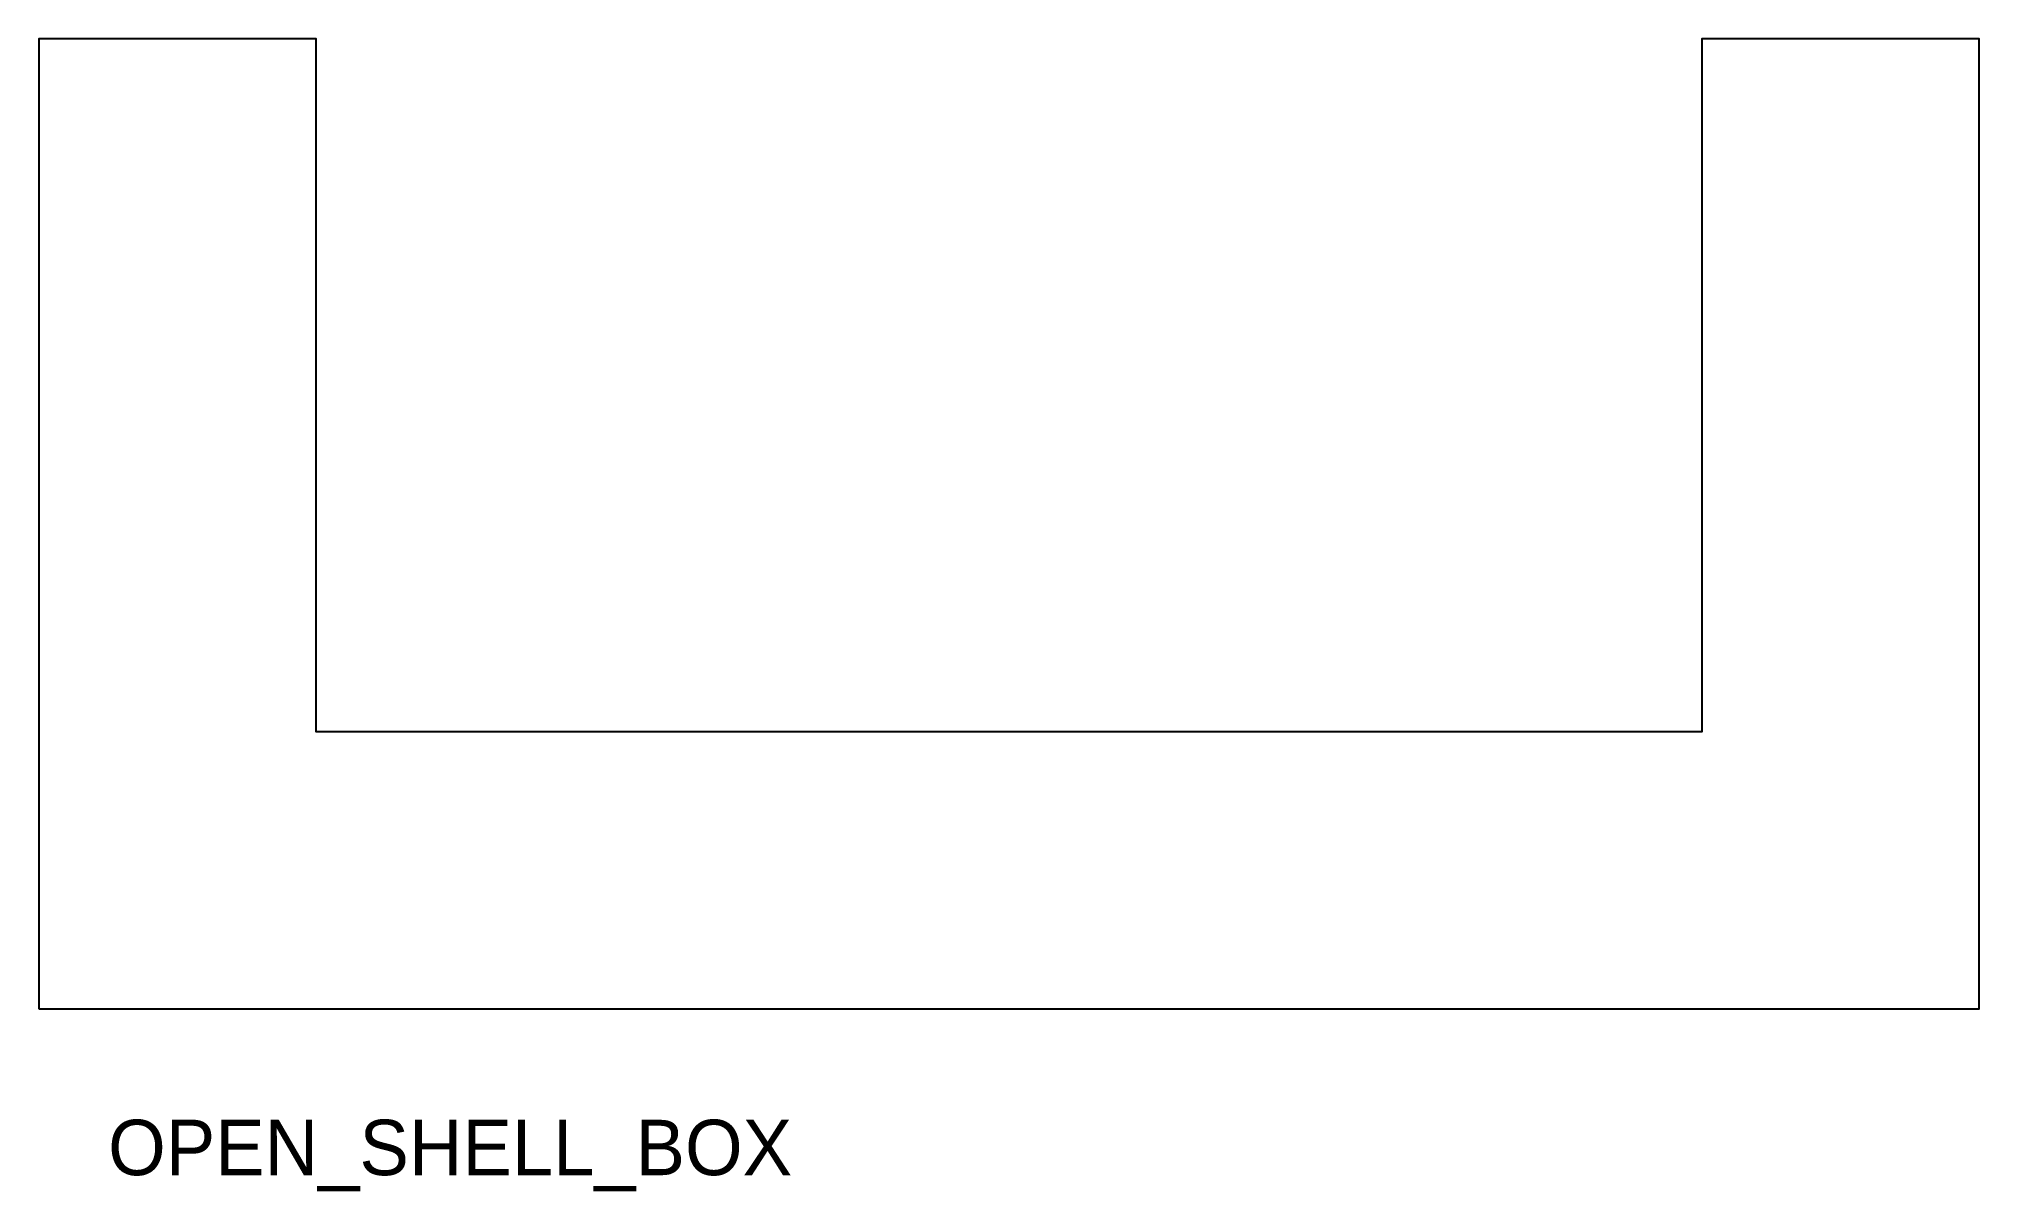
# Model space of a CAD drawing. Header units: metres. Extents: x 0 to 140, y -13 to 70.
import ezdxf

# ---------------------------------------------------------------- set-up
doc = ezdxf.new("R2010")
doc.units = ezdxf.units.M
doc.layers.add('ANNOTATION', color=7, linetype='Continuous')
doc.layers.add('OUTLINE', color=7, linetype='Continuous')

msp = doc.modelspace()

# ---------------------------------------------------------------- linework, layer by layer
at = {"layer": 'OUTLINE'}
msp.add_lwpolyline([(0, 0), (140, 0), (140, 70), (120, 70), (120, 20), (20, 20), (20, 70), (0, 70)], close=True, dxfattribs=at)

# ---------------------------------------------------------------- texts
at = {"layer": 'ANNOTATION'}
msp.add_text('OPEN_SHELL_BOX', height=4, dxfattribs=at).set_placement((5, -12))

doc.saveas('drawing.dxf')
